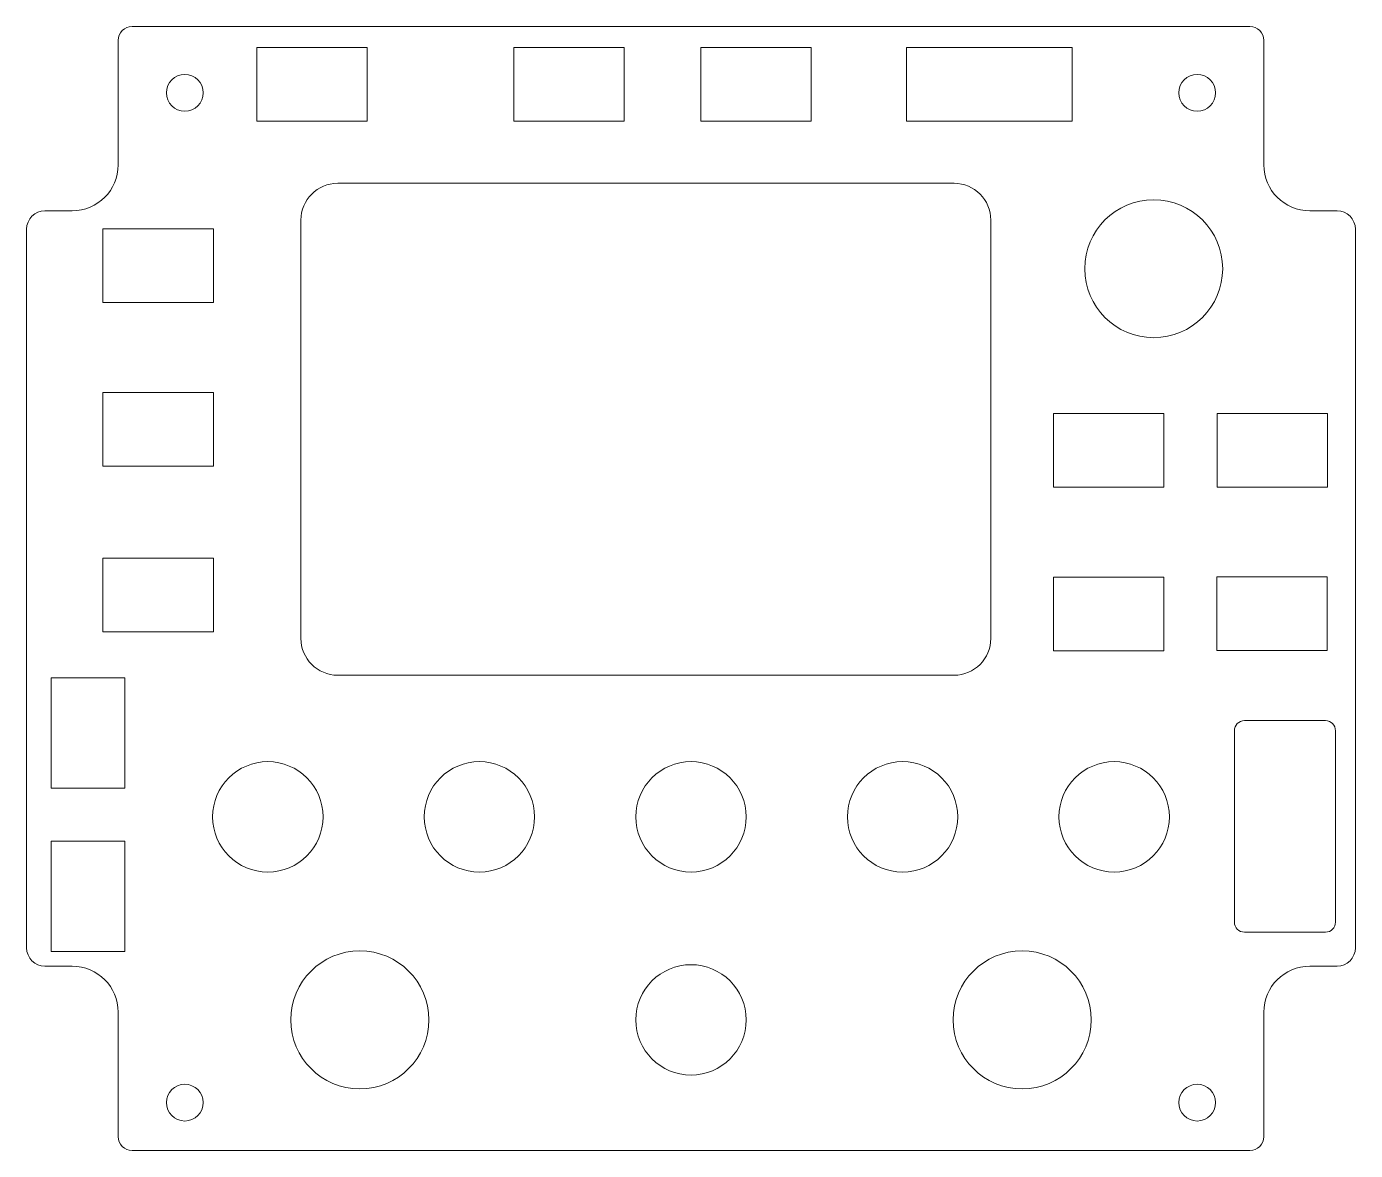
# Model space of a CAD drawing. Header units: millimetres. Extents: x -247 to 664, y -96 to 204.
# Drawn here: x 76.4 to 220.8, y 15.4 to 137.7 of the extents above; entities that cross this region are included whole.
import ezdxf

# ---------------------------------------------------------------- set-up
doc = ezdxf.new("R2010")
doc.units = ezdxf.units.MM
doc.header["$MEASUREMENT"] = 0
doc.layers.add('Layer 2', color=7, linetype='Continuous')
doc.layers.add('Master Desktop', color=7, linetype='Continuous', plot=False)

msp = doc.modelspace()

# ---------------------------------------------------------------- linework, layer by layer
at = {"layer": 'Layer 2', "lineweight": 9}
for points in [[(101.3945, 127.3941), (113.3945, 127.3941), (113.3945, 135.3941), (101.3945, 135.3941), (101.3945, 127.3941)], [(84.6729, 107.6586), (96.6729, 107.6586), (96.6729, 115.6586), (84.6729, 115.6586), (84.6729, 107.6586)], [(84.6729, 89.8786), (96.6729, 89.8786), (96.6729, 97.8786), (84.6729, 97.8786), (84.6729, 89.8786)], [(84.6729, 71.8606), (96.6729, 71.8606), (96.6729, 79.8606), (84.6729, 79.8606), (84.6729, 71.8606)]]:
    msp.add_lwpolyline(points, close=True, dxfattribs=at)
for centre, major_axis, ratio in [((93.5669, 130.4715), (0, 2), 1), ((102.5921, 51.7265), (6.0002, 0), 0.99998333), ((93.5669, 20.6465), (0, 2), 1)]:
    msp.add_ellipse(centre, major_axis=major_axis, ratio=ratio, dxfattribs=at)
for points, knots in [([(87.8294, 137.6715), (87.8294, 137.6715), (209.3544, 137.6715), (209.3544, 137.6715), (209.3544, 137.6715), (209.7525, 137.6713), (210.1341, 137.5129), (210.4154, 137.2313), (210.4154, 137.2313), (210.6968, 136.9496), (210.8546, 136.5696), (210.8544, 136.1715), (210.8544, 136.1715), (210.8544, 136.1715), (210.8544, 122.634), (210.8544, 122.634), (210.8544, 122.634), (210.8544, 119.884), (213.1044, 117.634), (215.8544, 117.634), (215.8544, 117.634), (215.8544, 117.634), (218.8169, 117.634), (218.8169, 117.634), (218.8169, 117.634), (219.9169, 117.634), (220.8169, 116.734), (220.8169, 115.634), (220.8169, 115.634), (220.8169, 115.634), (220.8169, 97.6355), (220.8169, 97.6355), (220.8169, 97.6355), (220.8169, 97.635), (220.8169, 97.6345), (220.8169, 97.634), (220.8169, 97.634), (220.8169, 97.634), (220.8169, 55.484), (220.8169, 55.484), (220.8169, 55.484), (220.8169, 55.484), (220.8169, 40.4855), (220.8169, 40.4855), (220.8169, 40.4855), (220.8169, 40.485), (220.8169, 40.4845), (220.8169, 40.484), (220.8169, 40.484), (220.8169, 40.484), (220.8169, 37.484), (220.8169, 37.484), (220.8169, 37.484), (220.8169, 36.384), (219.9169, 35.484), (218.8169, 35.484), (218.8169, 35.484), (218.8169, 35.484), (215.8544, 35.484), (215.8544, 35.484), (215.8544, 35.484), (213.1044, 35.484), (210.8544, 33.234), (210.8544, 30.484), (210.8544, 30.484), (210.8544, 30.484), (210.8544, 16.9465), (210.8544, 16.9465), (210.8544, 16.9465), (210.8541, 16.5485), (210.6958, 16.1668), (210.4141, 15.8855), (210.4141, 15.8855), (210.1324, 15.6042), (209.7525, 15.4463), (209.3544, 15.4465), (209.3544, 15.4465), (209.3544, 15.4465), (87.8294, 15.4465), (87.8294, 15.4465), (87.8294, 15.4465), (87.4313, 15.4468), (87.0496, 15.6052), (86.7683, 15.8868), (86.7683, 15.8868), (86.487, 16.1685), (86.3291, 16.5485), (86.3294, 16.9465), (86.3294, 16.9465), (86.3294, 16.9465), (86.3294, 30.484), (86.3294, 30.484), (86.3294, 30.484), (86.3294, 33.234), (84.0794, 35.484), (81.3294, 35.484), (81.3294, 35.484), (81.3294, 35.484), (78.3669, 35.484), (78.3669, 35.484), (78.3669, 35.484), (77.2669, 35.484), (76.3669, 36.384), (76.3669, 37.484), (76.3669, 37.484), (76.3669, 37.484), (76.3669, 55.4817), (76.3669, 55.4817), (76.3669, 55.4817), (76.3669, 55.4825), (76.3669, 55.4832), (76.3669, 55.484), (76.3669, 55.484), (76.3669, 55.484), (76.3669, 97.634), (76.3669, 97.634), (76.3669, 97.634), (76.3669, 97.634), (76.3669, 115.634), (76.3669, 115.634), (76.3669, 115.634), (76.3669, 116.734), (77.2669, 117.634), (78.3669, 117.634), (78.3669, 117.634), (78.3669, 117.634), (81.3294, 117.634), (81.3294, 117.634), (81.3294, 117.634), (84.0794, 117.634), (86.3294, 119.884), (86.3294, 122.634), (86.3294, 122.634), (86.3294, 122.634), (86.3294, 136.1715), (86.3294, 136.1715), (86.3294, 136.1715), (86.3296, 136.5696), (86.488, 136.9513), (86.7697, 137.2326), (86.7697, 137.2326), (87.0513, 137.5139), (87.4313, 137.6718), (87.8294, 137.6715)], [0, 0, 0, 0, 0.02702703, 0.02702703, 0.02702703, 0.02702703, 0.05405405, 0.05405405, 0.05405405, 0.05405405, 0.08108108, 0.08108108, 0.08108108, 0.08108108, 0.10810811, 0.10810811, 0.10810811, 0.10810811, 0.13513514, 0.13513514, 0.13513514, 0.13513514, 0.16216216, 0.16216216, 0.16216216, 0.16216216, 0.18918919, 0.18918919, 0.18918919, 0.18918919, 0.21621622, 0.21621622, 0.21621622, 0.21621622, 0.24324324, 0.24324324, 0.24324324, 0.24324324, 0.27027027, 0.27027027, 0.27027027, 0.27027027, 0.2972973, 0.2972973, 0.2972973, 0.2972973, 0.32432432, 0.32432432, 0.32432432, 0.32432432, 0.35135135, 0.35135135, 0.35135135, 0.35135135, 0.37837838, 0.37837838, 0.37837838, 0.37837838, 0.40540541, 0.40540541, 0.40540541, 0.40540541, 0.43243243, 0.43243243, 0.43243243, 0.43243243, 0.45945946, 0.45945946, 0.45945946, 0.45945946, 0.48648649, 0.48648649, 0.48648649, 0.48648649, 0.51351351, 0.51351351, 0.51351351, 0.51351351, 0.54054054, 0.54054054, 0.54054054, 0.54054054, 0.56756757, 0.56756757, 0.56756757, 0.56756757, 0.59459459, 0.59459459, 0.59459459, 0.59459459, 0.62162162, 0.62162162, 0.62162162, 0.62162162, 0.64864865, 0.64864865, 0.64864865, 0.64864865, 0.67567568, 0.67567568, 0.67567568, 0.67567568, 0.7027027, 0.7027027, 0.7027027, 0.7027027, 0.72972973, 0.72972973, 0.72972973, 0.72972973, 0.75675676, 0.75675676, 0.75675676, 0.75675676, 0.78378378, 0.78378378, 0.78378378, 0.78378378, 0.81081081, 0.81081081, 0.81081081, 0.81081081, 0.83783784, 0.83783784, 0.83783784, 0.83783784, 0.86486486, 0.86486486, 0.86486486, 0.86486486, 0.89189189, 0.89189189, 0.89189189, 0.89189189, 0.91891892, 0.91891892, 0.91891892, 0.91891892, 0.94594595, 0.94594595, 0.94594595, 0.94594595, 1, 1, 1, 1]), ([(79.0529, 54.8586), (79.0529, 54.8586), (79.0529, 66.8586), (79.0529, 66.8586), (79.0529, 66.8586), (79.0529, 66.8586), (87.0529, 66.8586), (87.0529, 66.8586), (87.0529, 66.8586), (87.0529, 66.8586), (87.0529, 54.8586), (87.0529, 54.8586), (87.0529, 54.8586), (87.0529, 54.8586), (79.0529, 54.8586), (79.0529, 54.8586)], [0, 0, 0, 0, 0.2, 0.2, 0.2, 0.2, 0.4, 0.4, 0.4, 0.4, 0.6, 0.6, 0.6, 0.6, 1, 1, 1, 1]), ([(79.0529, 49.0786), (79.0529, 49.0786), (79.0529, 37.0786), (79.0529, 37.0786), (79.0529, 37.0786), (79.0529, 37.0786), (87.0529, 37.0786), (87.0529, 37.0786), (87.0529, 37.0786), (87.0529, 37.0786), (87.0529, 49.0786), (87.0529, 49.0786), (87.0529, 49.0786), (87.0529, 49.0786), (79.0529, 49.0786), (79.0529, 49.0786)], [0, 0, 0, 0, 0.2, 0.2, 0.2, 0.2, 0.4, 0.4, 0.4, 0.4, 0.6, 0.6, 0.6, 0.6, 1, 1, 1, 1])]:
    msp.add_open_spline(points, degree=3, knots=knots, dxfattribs=at)
at = {"layer": 'Master Desktop', "lineweight": 9}
for points in [[(129.3345, 127.3941), (141.3345, 127.3941), (141.3345, 135.3941), (129.3345, 135.3941), (129.3345, 127.3941)], [(149.6545, 127.3941), (161.6545, 127.3941), (161.6545, 135.3941), (149.6545, 135.3941), (149.6545, 127.3941)], [(172.0144, 127.3941), (190.0144, 127.3941), (190.0144, 135.3941), (172.0144, 135.3941), (172.0144, 127.3941)], [(187.9988, 87.5768), (199.9988, 87.5768), (199.9988, 95.5768), (187.9988, 95.5768), (187.9988, 87.5768)], [(205.7788, 87.5768), (217.7788, 87.5768), (217.7788, 95.5768), (205.7788, 95.5768), (205.7788, 87.5768)], [(187.9988, 69.7968), (199.9988, 69.7968), (199.9988, 77.7968), (187.9988, 77.7968), (187.9988, 69.7968)], [(205.7463, 69.8207), (217.7463, 69.8207), (217.7463, 77.8207), (205.7463, 77.8207), (205.7463, 69.8207)]]:
    msp.add_lwpolyline(points, close=True, dxfattribs=at)
for centre, major_axis, ratio in [((203.6169, 130.4715), (0, 2), 1), ((198.8876, 111.3379), (7.5002, 0), 0.99998667), ((125.5921, 51.7265), (6.0002, 0), 0.99998333), ((148.5921, 51.7265), (6.0002, 0), 0.99998333), ((171.5921, 51.7265), (6.0002, 0), 0.99998333), ((194.5921, 51.7265), (6.0002, 0), 0.99998333), ((112.592, 29.6464), (0, 7.5001), 0.99998667), ((184.5919, 29.6464), (0, 7.5001), 0.99998667), ((148.5921, 29.6464), (6.0002, 0), 0.99998333), ((203.6169, 20.6465), (0, 2), 1)]:
    msp.add_ellipse(centre, major_axis=major_axis, ratio=ratio, dxfattribs=at)
for points in [[(110.1867, 120.6286), (110.1867, 120.6286), (177.1867, 120.6286), (177.1867, 120.6286), (177.1867, 120.6286), (179.3867, 120.6286), (181.1867, 118.8286), (181.1867, 116.6286), (181.1867, 116.6286), (181.1867, 116.6286), (181.1867, 71.1285), (181.1867, 71.1285), (181.1867, 71.1285), (181.1867, 68.9285), (179.3867, 67.1286), (177.1867, 67.1286), (177.1867, 67.1286), (177.1867, 67.1286), (110.1867, 67.1286), (110.1867, 67.1286), (110.1867, 67.1286), (107.9867, 67.1286), (106.1867, 68.9285), (106.1867, 71.1285), (106.1867, 71.1285), (106.1867, 71.1285), (106.1867, 116.6286), (106.1867, 116.6286), (106.1867, 116.6286), (106.1867, 118.8286), (107.9867, 120.6286), (110.1867, 120.6286)], [(208.7543, 62.1861), (208.7543, 62.1861), (217.5543, 62.1861), (217.5543, 62.1861), (217.5543, 62.1861), (218.1593, 62.1861), (218.6543, 61.6911), (218.6543, 61.0861), (218.6543, 61.0861), (218.6543, 61.0861), (218.6543, 40.2862), (218.6543, 40.2862), (218.6543, 40.2862), (218.6543, 39.6812), (218.1593, 39.1861), (217.5543, 39.1861), (217.5543, 39.1861), (217.5543, 39.1861), (208.7543, 39.1861), (208.7543, 39.1861), (208.7543, 39.1861), (208.1493, 39.1861), (207.6543, 39.6812), (207.6543, 40.2862), (207.6543, 40.2862), (207.6543, 40.2862), (207.6543, 61.0861), (207.6543, 61.0861), (207.6543, 61.0861), (207.6543, 61.6911), (208.1493, 62.1861), (208.7543, 62.1861)]]:
    msp.add_open_spline(points, degree=3, knots=[0, 0, 0, 0, 0.11111111, 0.11111111, 0.11111111, 0.11111111, 0.22222222, 0.22222222, 0.22222222, 0.22222222, 0.33333333, 0.33333333, 0.33333333, 0.33333333, 0.44444444, 0.44444444, 0.44444444, 0.44444444, 0.55555556, 0.55555556, 0.55555556, 0.55555556, 0.66666667, 0.66666667, 0.66666667, 0.66666667, 0.77777778, 0.77777778, 0.77777778, 0.77777778, 1, 1, 1, 1], dxfattribs=at)

doc.saveas('drawing.dxf')
